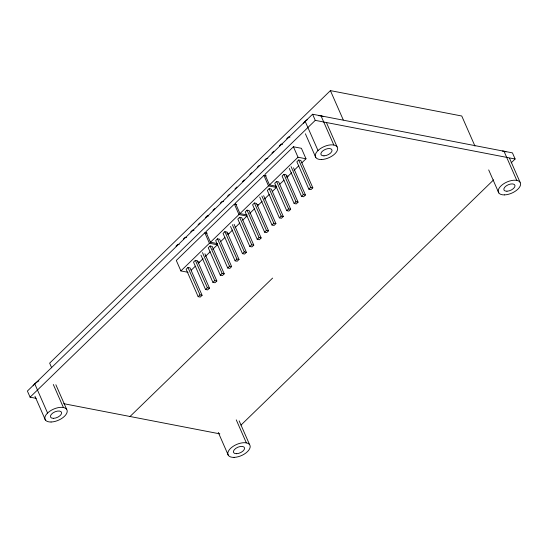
<?xml version="1.0" encoding="UTF-8"?>
<svg xmlns="http://www.w3.org/2000/svg" width="548" height="548" viewBox="0 0 548 548"><rect width="100%" height="100%" fill="white"/><g stroke="black" fill="none" stroke-linecap="round" stroke-linejoin="round"><path stroke-width="0.82" d="M474.965 146.083L461.765 116.012L330.41 90.619L49.642 363.146L51.676 367.77M175.997 246.168L177.826 244.394L179.223 244.661M183.375 239.003L185.203 237.229L186.601 237.496M190.752 231.845L192.581 230.064L193.978 230.338M198.129 224.68L199.958 222.906M205.548 217.481L207.377 215.707L208.774 215.974M212.925 210.316L214.761 208.541M220.31 203.157L222.139 201.376L223.536 201.65M227.687 195.992L229.516 194.218M235.065 188.834L236.894 187.053M242.442 181.669L244.271 179.895M249.82 174.504L251.655 172.73M257.204 167.346L259.033 165.571M264.588 160.174L266.424 158.393L267.814 158.667M271.972 153.008L273.801 151.234M279.35 145.85L281.179 144.069L282.576 144.343M286.727 138.685L288.556 136.911L289.954 137.178M511.154 162.859L515.127 159.002L512.442 152.871L312.586 114.237L27.4 391.046L30.092 397.177L36.23 398.362M30.092 397.177L315.271 120.361L515.127 159.002M207.219 233.229L204.829 232.763L176.298 260.451L180.895 270.924L188.08 272.315M236.777 204.534L234.38 204.075L205.856 231.763L210.453 242.237L217.631 243.627M266.294 175.887L263.896 175.429L235.366 203.116L239.969 213.59L247.148 214.974M301.818 162.845L306.003 158.783L301.407 148.309L293.42 146.768L264.896 174.456L269.493 184.929L276.678 186.32M180.895 270.924L209.425 243.237L217.405 244.778L216.748 243.285M210.453 242.237L238.976 214.549L246.956 216.09L242.771 220.152M239.969 213.59L268.493 185.895L276.473 187.443L275.815 185.943M269.493 184.929L298.016 157.242L306.003 158.783M187.964 267.493L186.135 269.267L198.164 296.674L200.26 297.078L202.089 295.304L190.06 267.897L187.964 267.493L199.993 294.893L202.089 295.304M195.341 260.327L193.513 262.102L205.541 289.508L207.637 289.913L209.466 288.138L197.438 260.732L195.341 260.327L207.37 287.734L209.466 288.138M210.103 246.004L208.267 247.778L220.303 275.185L222.392 275.589L224.228 273.815L212.192 246.408L210.103 246.004L222.132 273.411L224.228 273.815M217.522 238.805L215.686 240.579L227.721 267.986L229.818 268.39L231.646 266.609L219.611 239.209L217.522 238.805L229.55 266.205L231.646 266.609M224.899 231.64L223.07 233.414L235.099 260.821L237.195 261.225L239.024 259.451L226.995 232.044L224.899 231.64L236.928 259.046L239.024 259.451M239.654 217.316L237.825 219.09L249.854 246.497L251.95 246.901L253.779 245.127L241.75 217.72L239.654 217.316L251.683 244.723L253.779 245.127M247.032 210.151L245.203 211.932L257.231 239.332L259.327 239.743L261.156 237.962L249.128 210.555L247.032 210.151L259.067 237.558L261.156 237.962M254.416 202.993L252.58 204.767L264.616 232.174L266.705 232.578L268.541 230.804L256.505 203.397L254.416 202.993L266.444 230.4L268.541 230.804M269.171 188.67L267.342 190.444L279.37 217.851L281.466 218.255L283.295 216.481L271.267 189.074L269.171 188.67L281.199 216.07L283.295 216.481M276.562 181.491L274.733 183.272L286.762 210.679L288.858 211.083L290.687 209.302L278.658 181.895L276.562 181.491L288.591 208.898L290.687 209.302M283.939 174.333L282.11 176.107L294.139 203.514L296.235 203.918L298.064 202.144L286.035 174.737L283.939 174.333L295.968 201.739L298.064 202.144M298.694 160.009L296.865 161.783L308.894 189.19L310.99 189.594L312.819 187.82L300.79 160.413L298.694 160.009L310.73 187.416L312.819 187.82M191.231 270.185L195.348 266.184M198.287 263.335L203.055 258.704M205.445 256.389L210.226 251.744M212.617 249.422L217.405 244.778M220.782 241.497L224.906 237.496M227.845 234.647L232.605 230.016M235.003 227.701L239.784 223.057M249.71 213.419L254.416 208.85M257.361 205.993L262.122 201.369M264.513 199.047L269.301 194.403M272.288 191.505L276.473 187.443M279.829 184.19L283.946 180.189M286.885 177.333L291.652 172.709M294.043 170.387L298.824 165.749M198.164 296.674L199.993 294.893M205.541 289.508L207.37 287.734M200.986 255.156L212.919 282.35L214.754 280.569L216.844 280.973L204.911 253.779M220.303 275.185L222.132 273.411M227.721 267.986L229.55 266.205M235.099 260.821L236.928 259.046M230.537 226.468L242.476 253.662L244.305 251.881L246.401 252.286L234.126 224.317M249.854 246.497L251.683 244.723M257.231 239.332L259.067 237.558M264.616 232.174L266.444 230.4M259.711 197.04L271.993 225.009L273.822 223.235L275.918 223.639L263.636 195.67M279.37 217.851L281.199 216.07M286.762 210.679L288.591 208.898M294.139 203.514L295.968 201.739M289.241 168.38L301.516 196.348L303.345 194.574L305.442 194.978L293.509 167.784M308.894 189.19L310.73 187.416M216.844 280.973L215.015 282.754L212.919 282.35M246.401 252.286L244.572 254.066L242.476 253.662M275.918 223.639L274.089 225.413L271.993 225.009M305.442 194.978L303.613 196.759L301.516 196.348M130.02 416.494L272.609 278.089M241.004 425.077L493.645 179.854M286.59 175.908L288.063 176.196M257.067 204.568L258.533 204.856M226.81 233.078L229.023 233.503M197.259 261.766L199.465 262.191M63.712 403.677L219.816 433.858M509.585 158.386L520.025 182.169M503.989 151.241L516.791 180.388M488.693 169.928L498.796 192.937M330.41 90.619L343.274 119.916M326.622 123.012L337.061 146.796M321.032 115.868L333.828 145.021M312.586 114.237L315.271 120.361M305.202 121.396L318.004 150.549M305.394 133.787L315.833 157.571M293.42 146.768L298.016 157.242M291.07 166.606L303.345 194.574M263.896 175.429L268.493 185.895M261.882 196.04L273.822 223.235M234.38 204.075L238.976 214.549M232.373 224.687L244.305 251.881M204.829 232.763L209.425 243.237M202.472 252.601L214.754 280.569M239.161 420.871L249.6 444.654M236.257 419.864L246.36 442.88M218.268 432.413L228.372 455.429M55.862 384.737L66.637 409.281M53.3 384.49L63.404 407.507M34.777 383.888L47.573 413.034M34.969 396.273L45.409 420.056M303.585 123.307A11.953 6.069 -23.7 0 1 307.401 119.601M318.594 115.69A11.953 6.069 -23.7 0 1 322.964 116.532M33.154 385.792A11.953 6.069 -23.7 0 1 38.915 380.887M502.413 151.063A11.953 6.069 -23.7 0 1 505.927 151.906M321.505 159.523A11.953 6.069 -23.7 0 0 337.637 148.275A11.953 6.069 -23.7 0 0 320.196 148.748A11.953 6.069 -23.7 0 0 321.505 159.523M323.978 155.851A5.98 3.035 -23.7 0 0 332.04 150.227A5.98 3.035 -23.7 0 0 323.327 150.467A5.98 3.035 -23.7 0 0 323.978 155.851M51.08 422.008A11.953 6.069 -23.7 0 0 67.212 410.76A11.953 6.069 -23.7 0 0 49.772 411.24A11.953 6.069 -23.7 0 0 51.08 422.008M53.553 418.343A5.98 3.035 -23.7 0 0 61.616 412.713A5.98 3.035 -23.7 0 0 52.896 412.952A5.98 3.035 -23.7 0 0 53.553 418.343M234.044 457.381A11.953 6.069 -23.7 0 0 250.176 446.134A11.953 6.069 -23.7 0 0 232.736 446.613A11.953 6.069 -23.7 0 0 234.044 457.381M236.51 453.71A5.98 3.035 -23.7 0 0 244.579 448.086A5.98 3.035 -23.7 0 0 235.859 448.326A5.98 3.035 -23.7 0 0 236.51 453.71M504.468 194.896A11.953 6.069 -23.7 0 0 520.6 183.642A11.953 6.069 -23.7 0 0 503.16 184.121A11.953 6.069 -23.7 0 0 504.468 194.896M506.941 191.225A5.98 3.035 -23.7 0 0 515.004 185.601A5.98 3.035 -23.7 0 0 506.284 185.841A5.98 3.035 -23.7 0 0 506.941 191.225"/></g></svg>
